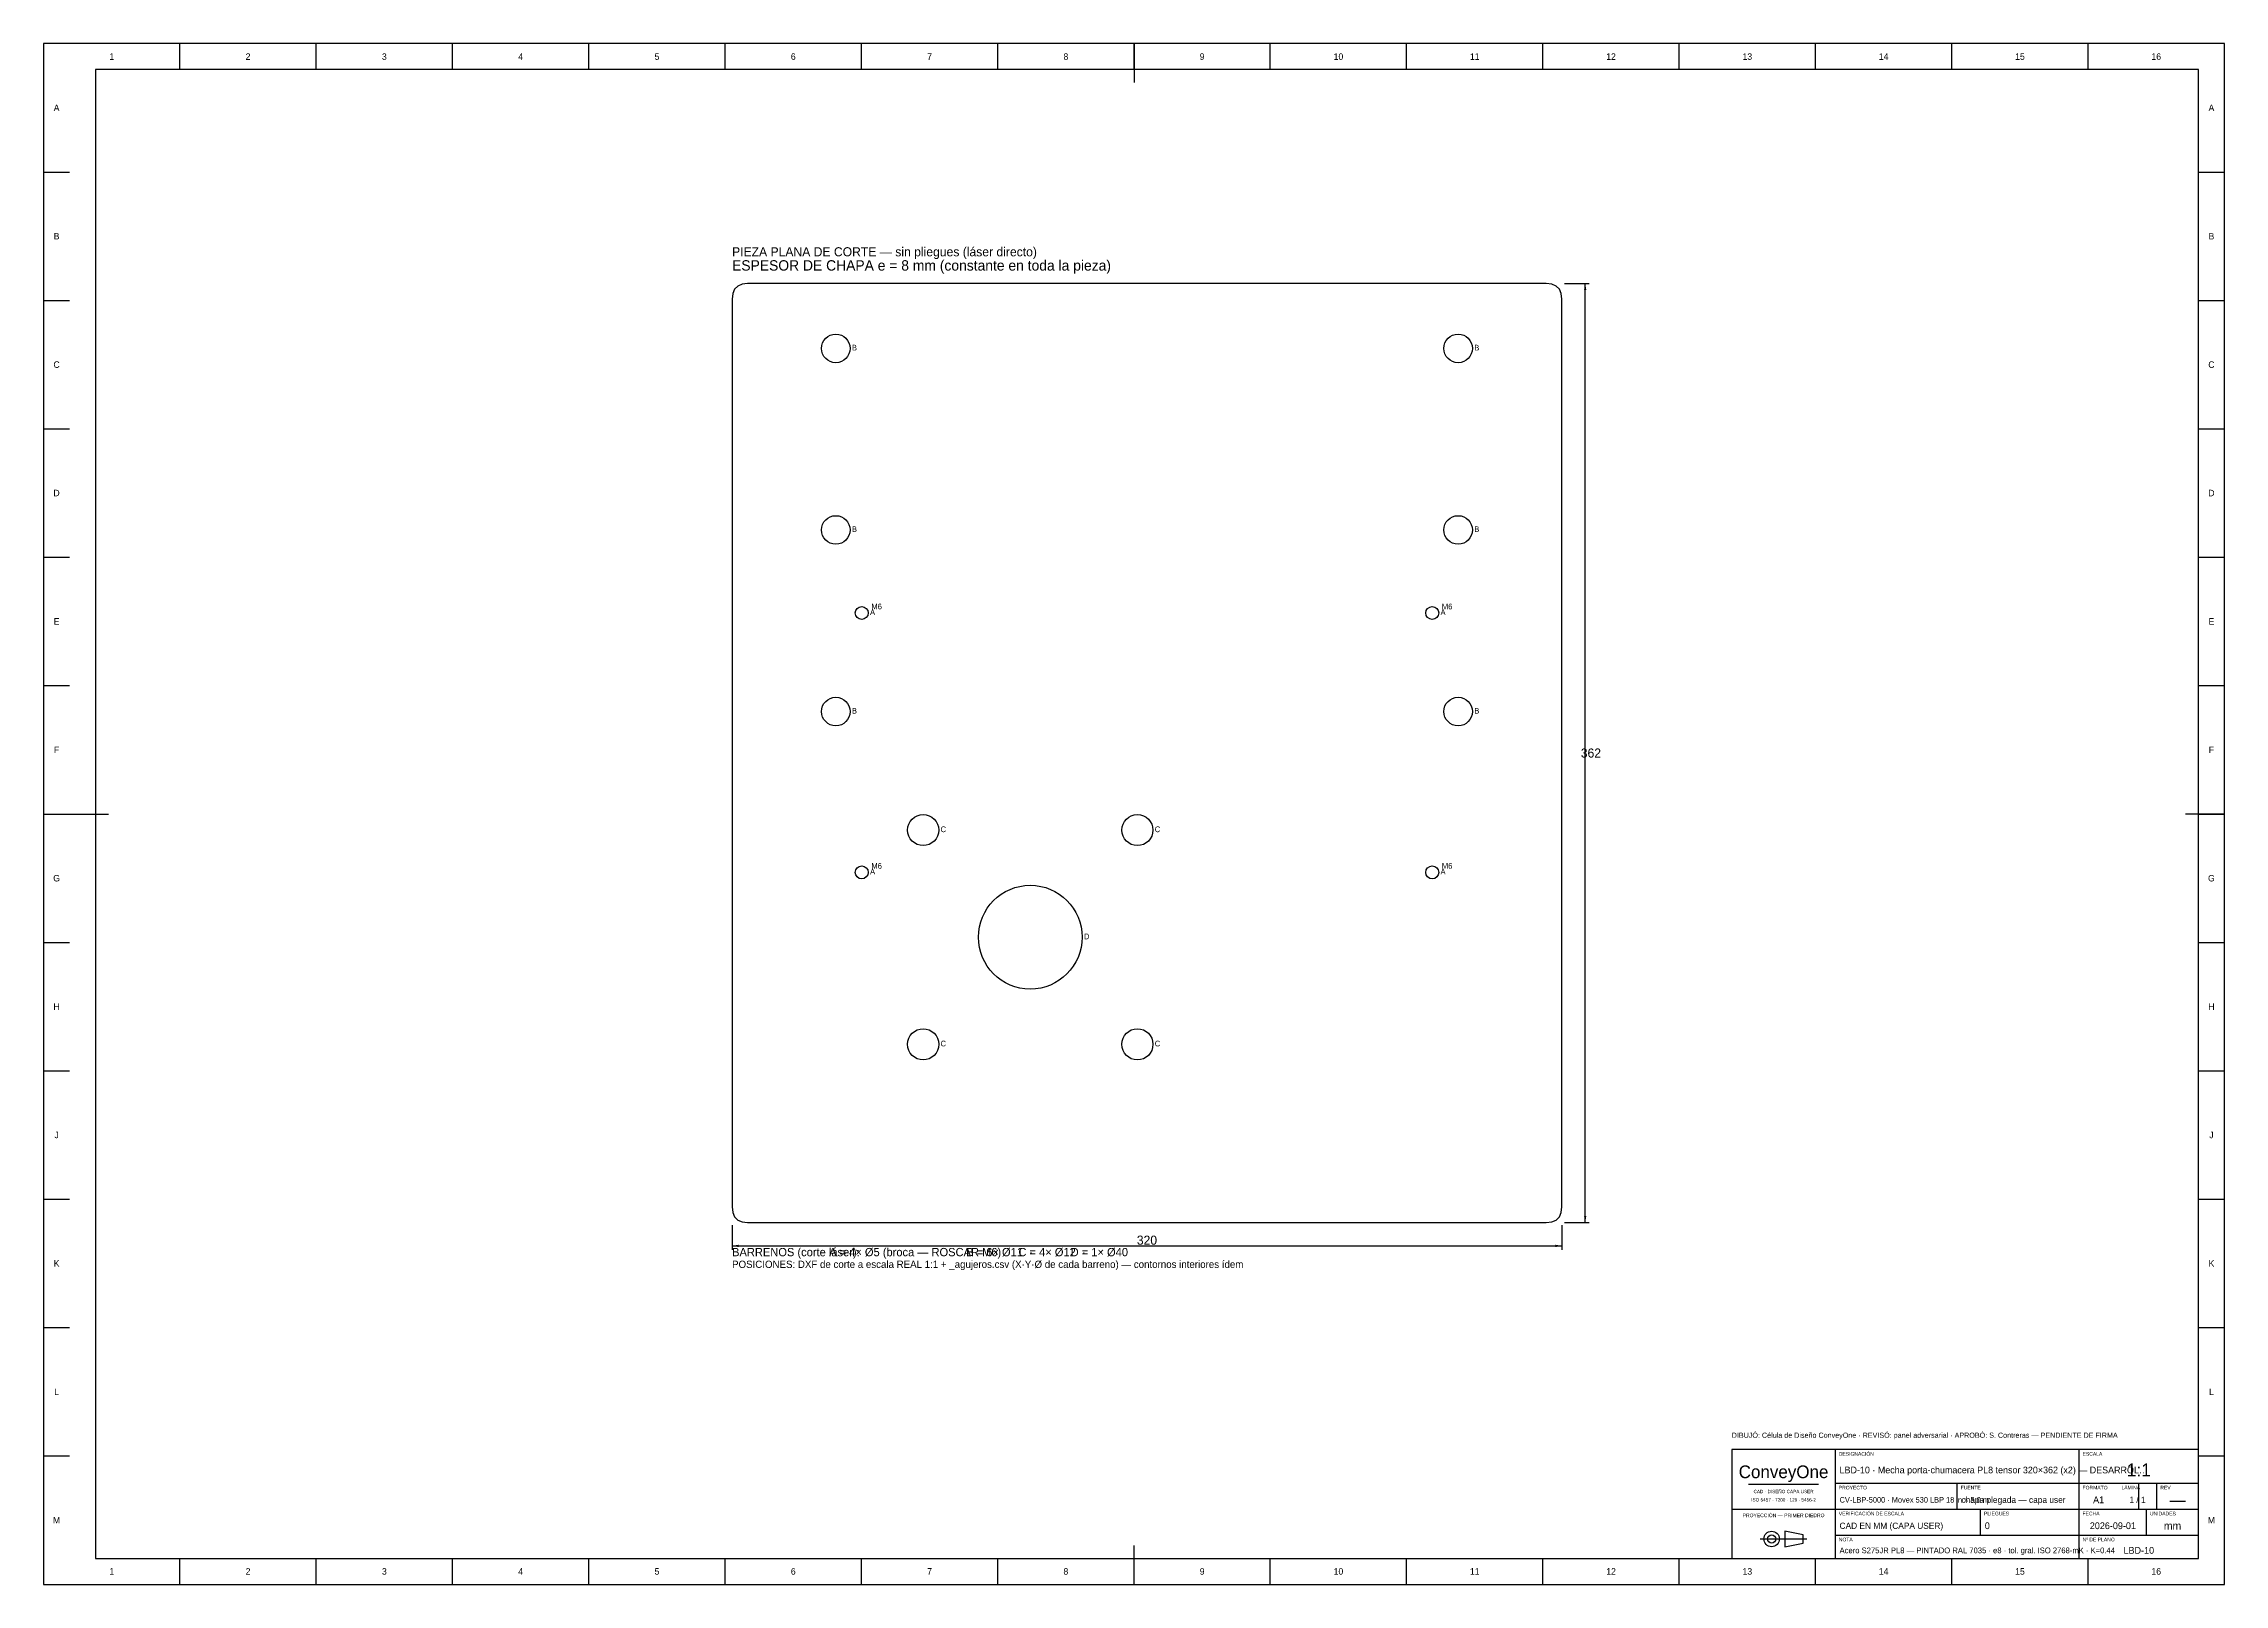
# Model space of a CAD drawing. Extents: x 0 to 841, y 0 to 594.
import ezdxf
from ezdxf.enums import TextEntityAlignment as Align

# ---------------------------------------------------------------- set-up
doc = ezdxf.new("R2010")
doc.units = 0
for name, color, linetype in [('COTAS', 7, 'CONTINUOUS'), ('FINA', 7, 'CONTINUOUS'), ('NORMA', 7, 'CONTINUOUS'), ('TEXTO', 7, 'CONTINUOUS'), ('VISIBLE', 7, 'CONTINUOUS')]:
    doc.layers.add(name, color=color, linetype=linetype)

msp = doc.modelspace()

# ---------------------------------------------------------------- linework, layer by layer
at = {"layer": 'COTAS'}
for p, q in [((586.5, 501.5), (596, 501.5)), ((594.5, 139.5), (594.5, 501.5)), ((265.5, 138.5), (265.5, 129)), ((585.5, 138.5), (585.5, 129)), ((586.5, 139.5), (596, 139.5)), ((265.5, 130.5), (585.5, 130.5))]:
    msp.add_line(p, q, dxfattribs=at)
for points in [[(594.5, 501.5), (594.95, 499), (594.05, 499)], [(594.5, 139.5), (594.95, 142), (594.05, 142)], [(265.5, 130.5), (268, 130.95), (268, 130.05)], [(585.5, 130.5), (583, 130.95), (583, 130.05)]]:
    msp.add_solid(points, dxfattribs=at)
at = {"layer": 'FINA'}
for p, q in [((841, 594), (0, 594)), ((0, 594), (0, 0)), ((52.5625, 584), (52.5625, 594)), ((105.125, 584), (105.125, 594)), ((157.6875, 584), (157.6875, 594)), ((210.25, 584), (210.25, 594)), ((262.8125, 584), (262.8125, 594)), ((315.375, 584), (315.375, 594)), ((367.9375, 584), (367.9375, 594)), ((420.5, 584), (420.5, 594)), ((473.0625, 584), (473.0625, 594)), ((525.625, 584), (525.625, 594)), ((578.1875, 584), (578.1875, 594)), ((630.75, 584), (630.75, 594)), ((683.3125, 584), (683.3125, 594)), ((735.875, 584), (735.875, 594)), ((788.4375, 584), (788.4375, 594)), ((841, 0), (841, 594)), ((0, 544.5), (10, 544.5)), ((831, 544.5), (841, 544.5)), ((0, 495), (10, 495)), ((831, 495), (841, 495)), ((0, 445.5), (10, 445.5)), ((831, 445.5), (841, 445.5)), ((0, 396), (10, 396)), ((831, 396), (841, 396)), ((0, 346.5), (10, 346.5)), ((831, 346.5), (841, 346.5)), ((0, 297), (10, 297)), ((831, 297), (841, 297)), ((0, 247.5), (10, 247.5)), ((831, 247.5), (841, 247.5)), ((0, 198), (10, 198)), ((831, 198), (841, 198)), ((0, 148.5), (10, 148.5)), ((831, 148.5), (841, 148.5)), ((0, 99), (10, 99)), ((831, 99), (841, 99)), ((0, 49.5), (10, 49.5)), ((831, 49.5), (841, 49.5)), ((657.5, 38.6), (684.5, 38.6)), ((691, 39), (785, 39)), ((738, 29), (738, 39)), ((785, 39), (831, 39)), ((808, 29), (808, 39)), ((815, 29), (815, 39)), ((651, 29), (691, 29)), ((691, 29), (785, 29)), ((747, 19), (747, 29)), ((785, 29), (831, 29)), ((811, 19), (811, 29)), ((662.03, 17.5), (679.97, 17.5)), ((691, 19), (785, 19)), ((785, 19), (831, 19)), ((52.5625, 0), (52.5625, 10)), ((105.125, 0), (105.125, 10)), ((157.6875, 0), (157.6875, 10)), ((210.25, 0), (210.25, 10)), ((262.8125, 0), (262.8125, 10)), ((315.375, 0), (315.375, 10)), ((367.9375, 0), (367.9375, 10)), ((420.5, 0), (420.5, 10)), ((473.0625, 0), (473.0625, 10)), ((525.625, 0), (525.625, 10)), ((578.1875, 0), (578.1875, 10)), ((630.75, 0), (630.75, 10)), ((683.3125, 0), (683.3125, 10)), ((735.875, 0), (735.875, 10)), ((788.4375, 0), (788.4375, 10)), ((0, 0), (841, 0))]:
    msp.add_line(p, q, dxfattribs=at)
at = {"layer": 'NORMA'}
for p, q in [((420.5, 594), (420.5, 579)), ((831, 584), (20, 584)), ((20, 584), (20, 10)), ((831, 10), (831, 584)), ((0, 297), (25, 297)), ((841, 297), (826, 297)), ((831, 52), (651, 52)), ((651, 52), (651, 10)), ((691, 10), (691, 52)), ((785, 10), (785, 52)), ((831, 10), (831, 52)), ((20, 10), (831, 10)), ((420.5, 0), (420.5, 15)), ((651, 10), (831, 10))]:
    msp.add_line(p, q, dxfattribs=at)
at = {"layer": 'TEXTO'}
for p, q in [((678.59, 19.11), (671.46, 20.49)), ((671.46, 20.49), (671.46, 14.51)), ((678.59, 15.89), (678.59, 19.11)), ((671.46, 14.51), (678.59, 15.89))]:
    msp.add_line(p, q, dxfattribs=at)
for radius in [2.99, 1.61]:
    msp.add_circle((666.4, 17.5), radius, dxfattribs=at)
at = {"layer": 'VISIBLE'}
for p, q in [((265.74, 497.66), (265.5, 495.5)), ((266.46, 499.34), (265.74, 497.66)), ((267.66, 500.54), (266.46, 499.34)), ((269.34, 501.26), (267.66, 500.54)), ((271.5, 501.5), (269.34, 501.26)), ((579.5, 501.5), (271.5, 501.5)), ((581.66, 501.26), (579.5, 501.5)), ((583.34, 500.54), (581.66, 501.26)), ((584.54, 499.34), (583.34, 500.54)), ((585.26, 497.66), (584.54, 499.34)), ((585.5, 495.5), (585.26, 497.66)), ((265.5, 495.5), (265.5, 145.5)), ((585.5, 145.5), (585.5, 495.5)), ((265.5, 145.5), (265.74, 143.34)), ((265.74, 143.34), (266.46, 141.66)), ((584.54, 141.66), (585.26, 143.34)), ((585.26, 143.34), (585.5, 145.5)), ((266.46, 141.66), (267.66, 140.46)), ((267.66, 140.46), (269.34, 139.74)), ((269.34, 139.74), (271.5, 139.5)), ((271.5, 139.5), (579.5, 139.5)), ((579.5, 139.5), (581.66, 139.74)), ((581.66, 139.74), (583.34, 140.46)), ((583.34, 140.46), (584.54, 141.66))]:
    msp.add_line(p, q, dxfattribs=at)
for centre, radius in [((305.5, 476.5), 5.5), ((545.5, 476.5), 5.5), ((305.5, 406.5), 5.5), ((545.5, 406.5), 5.5), ((315.5, 374.5), 2.5), ((535.5, 374.5), 2.5), ((305.5, 336.5), 5.5), ((545.5, 336.5), 5.5), ((339.2, 290.8), 6), ((421.8, 290.8), 6), ((315.5, 274.5), 2.5), ((380.5, 249.5), 20), ((535.5, 274.5), 2.5), ((339.2, 208.2), 6), ((421.8, 208.2), 6)]:
    msp.add_circle(centre, radius, dxfattribs=at)

# ---------------------------------------------------------------- texts
at = {"layer": 'COTAS'}
for s, p in [('362', (596.7, 320.5)), ('320', (425.5, 132.7))]:
    msp.add_text(s, height=3.5, dxfattribs=at).set_placement(p, align=Align.MIDDLE_CENTER)
at = {"layer": 'TEXTO'}
for s, height, p in [('1', 2.5, (26.2813, 589)), ('2', 2.5, (78.8438, 589)), ('3', 2.5, (131.4063, 589)), ('4', 2.5, (183.9688, 589)), ('5', 2.5, (236.5313, 589)), ('6', 2.5, (289.0938, 589)), ('7', 2.5, (341.6563, 589)), ('8', 2.5, (394.2188, 589)), ('9', 2.5, (446.7813, 589)), ('10', 2.5, (499.3438, 589)), ('11', 2.5, (551.9063, 589)), ('12', 2.5, (604.4688, 589)), ('13', 2.5, (657.0313, 589)), ('14', 2.5, (709.5938, 589)), ('15', 2.5, (762.1563, 589)), ('16', 2.5, (814.7188, 589)), ('A', 2.5, (5, 569.25)), ('A', 2.5, (836, 569.25)), ('B', 2.5, (5, 519.75)), ('B', 2.5, (836, 519.75)), ('C', 2.5, (5, 470.25)), ('C', 2.5, (836, 470.25)), ('D', 2.5, (5, 420.75)), ('D', 2.5, (836, 420.75)), ('E', 2.5, (5, 371.25)), ('E', 2.5, (836, 371.25)), ('F', 2.5, (5, 321.75)), ('F', 2.5, (836, 321.75)), ('G', 2.5, (5, 272.25)), ('G', 2.5, (836, 272.25)), ('H', 2.5, (5, 222.75)), ('H', 2.5, (836, 222.75)), ('J', 2.5, (5, 173.25)), ('J', 2.5, (836, 173.25)), ('K', 2.5, (5, 123.75)), ('K', 2.5, (836, 123.75)), ('L', 2.5, (5, 74.25)), ('L', 2.5, (836, 74.25)), ('ConveyOne', 4.9, (671, 43.4)), ('1:1', 5, (808, 44.1)), ('CAD · DISEÑO CAPA USER', 1.3, (671, 35.8)), ('A1', 2.6, (792.5, 32.6)), ('1 / 1', 2.4, (807.5, 32.6)), ('M', 2.5, (5, 24.75)), ('PROYECCIÓN — PRIMER DIEDRO', 1.4, (671, 26.6)), ('ISO 5457 · 7200 · 129 · 5456-2', 1.3, (671, 32.6)), ('—', 4.6, (823, 32.6)), ('M', 2.5, (836, 24.75)), ('2026-09-01', 2.6, (798, 22.6)), ('mm', 3, (821, 22.6)), ('LBD-10', 2.6, (808, 13.1)), ('1', 2.5, (26.2813, 5)), ('2', 2.5, (78.8438, 5)), ('3', 2.5, (131.4063, 5)), ('4', 2.5, (183.9688, 5)), ('5', 2.5, (236.5313, 5)), ('6', 2.5, (289.0938, 5)), ('7', 2.5, (341.6563, 5)), ('8', 2.5, (394.2188, 5)), ('9', 2.5, (446.7813, 5)), ('10', 2.5, (499.3438, 5)), ('11', 2.5, (551.9063, 5)), ('12', 2.5, (604.4688, 5)), ('13', 2.5, (657.0313, 5)), ('14', 2.5, (709.5938, 5)), ('15', 2.5, (762.1563, 5)), ('16', 2.5, (814.7188, 5))]:
    msp.add_text(s, height=height, dxfattribs=at).set_placement(p, align=Align.MIDDLE_CENTER)
for s, height, p in [('PIEZA PLANA DE CORTE — sin pliegues (láser directo)', 3.5, (265.5, 512)), ('ESPESOR DE CHAPA e = 8 mm (constante en toda la pieza)', 4, (265.5, 506.5)), ('B', 2.2, (311.7, 475.7)), ('B', 2.2, (551.7, 475.7)), ('B', 2.2, (311.7, 405.7)), ('B', 2.2, (551.7, 405.7)), ('A', 2.2, (318.7, 373.7)), ('M6', 2.2, (319.2, 375.9)), ('A', 2.2, (538.7, 373.7)), ('M6', 2.2, (539.2, 375.9)), ('B', 2.2, (311.7, 335.7)), ('B', 2.2, (551.7, 335.7)), ('C', 2.2, (345.9, 290)), ('C', 2.2, (428.5, 290)), ('M6', 2.2, (319.2, 275.9)), ('M6', 2.2, (539.2, 275.9)), ('A', 2.2, (318.7, 273.7)), ('A', 2.2, (538.7, 273.7)), ('D', 2.2, (401.2, 248.7)), ('C', 2.2, (345.9, 207.4)), ('C', 2.2, (428.5, 207.4)), ('BARRENOS (corte láser): ', 3.2, (265.5, 126.5)), ('A = 4× Ø5 (broca — ROSCAR M6)  ·  ', 3.2, (302.9272, 126.5)), ('B = 6× Ø11  ·  ', 3.2, (355.7976, 126.5)), ('C = 4× Ø12  ·  ', 3.2, (375.932, 126.5)), ('D = 1× Ø40', 3.2, (396.0664, 126.5)), ('POSICIONES: DXF de corte a escala REAL 1:1 + _agujeros.csv (X·Y·Ø de cada barreno) — contornos interiores ídem', 2.8, (265.5, 122)), ('DIBUJÓ: Célula de Diseño ConveyOne · REVISÓ: panel adversarial · APROBÓ: S. Contreras — PENDIENTE DE FIRMA', 2, (651, 56.5)), ('DESIGNACIÓN', 1.4, (692.3, 49.6)), ('ESCALA', 1.4, (786.3, 49.6)), ('PROYECTO', 1.4, (692.3, 36.6)), ('FUENTE', 1.4, (739.3, 36.6)), ('FORMATO', 1.4, (786.3, 36.6)), ('LÁMINA', 1.4, (801.3, 36.6)), ('REV', 1.4, (816.3, 36.6)), ('VERIFICACIÓN DE ESCALA', 1.4, (692.3, 26.6)), ('PLIEGUES', 1.4, (748.3, 26.6)), ('FECHA', 1.4, (786.3, 26.6)), ('UNIDADES', 1.4, (812.3, 26.6)), ('NOTA', 1.4, (692.3, 16.6)), ('Nº DE PLANO', 1.4, (786.3, 16.6))]:
    msp.add_text(s, height=height, dxfattribs=at).set_placement(p)
for s, height, p in [('LBD-10 · Mecha porta-chumacera PL8 tensor 320×362 (x2) — DESARROL…', 2.5779, (692.6, 44.1)), ('CV-LBP-5000 · Movex 530 LBP 18 in × 5.0 m', 2.1329, (692.6, 32.6)), ('chapa plegada — capa user', 2.4, (739.6, 32.6)), ('CAD EN MM (CAPA USER)', 2.4, (692.6, 22.6)), ('0', 2.6, (748.6, 22.6)), ('Acero S275JR PL8 — PINTADO RAL 7035 · e8 · tol. gral. ISO 2768-mK · K=0.44', 2.2, (692.6, 13.1))]:
    msp.add_text(s, height=height, dxfattribs=at).set_placement(p, align=Align.MIDDLE_LEFT)

doc.saveas('drawing.dxf')
